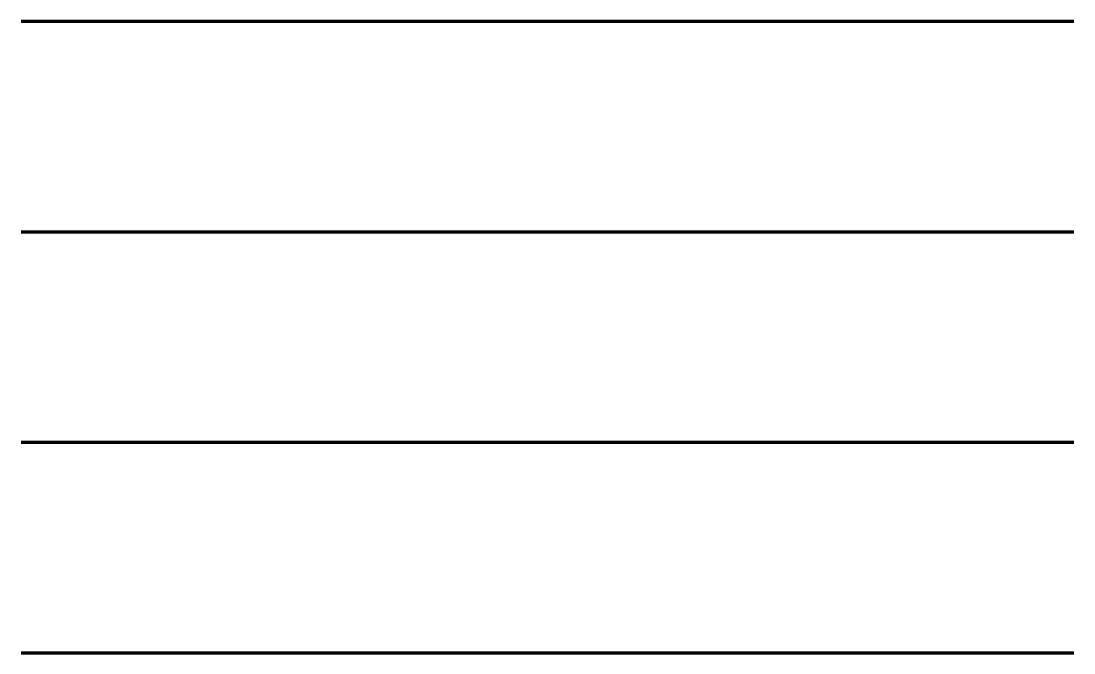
# Model space of a CAD drawing. Header units: millimetres. Extents: x 0 to 200, y 0 to 120.
import ezdxf

# ---------------------------------------------------------------- set-up
doc = ezdxf.new("R2010")
doc.units = ezdxf.units.MM
doc.layers.add('RED', color=1, linetype='CONTINUOUS')
doc.layers.add('WALLS', color=7, linetype='CONTINUOUS')

msp = doc.modelspace()

# ---------------------------------------------------------------- linework, layer by layer
at = {"layer": 'RED', "color": 1, "lineweight": 211}
msp.add_line((0, 120), (200, 120), dxfattribs=at)
at = {"layer": 'WALLS', "lineweight": 211}
for p, q in [((0, 80), (200, 80)), ((0, 40), (200, 40)), ((0, 0), (200, 0))]:
    msp.add_line(p, q, dxfattribs=at)

doc.saveas('drawing.dxf')
